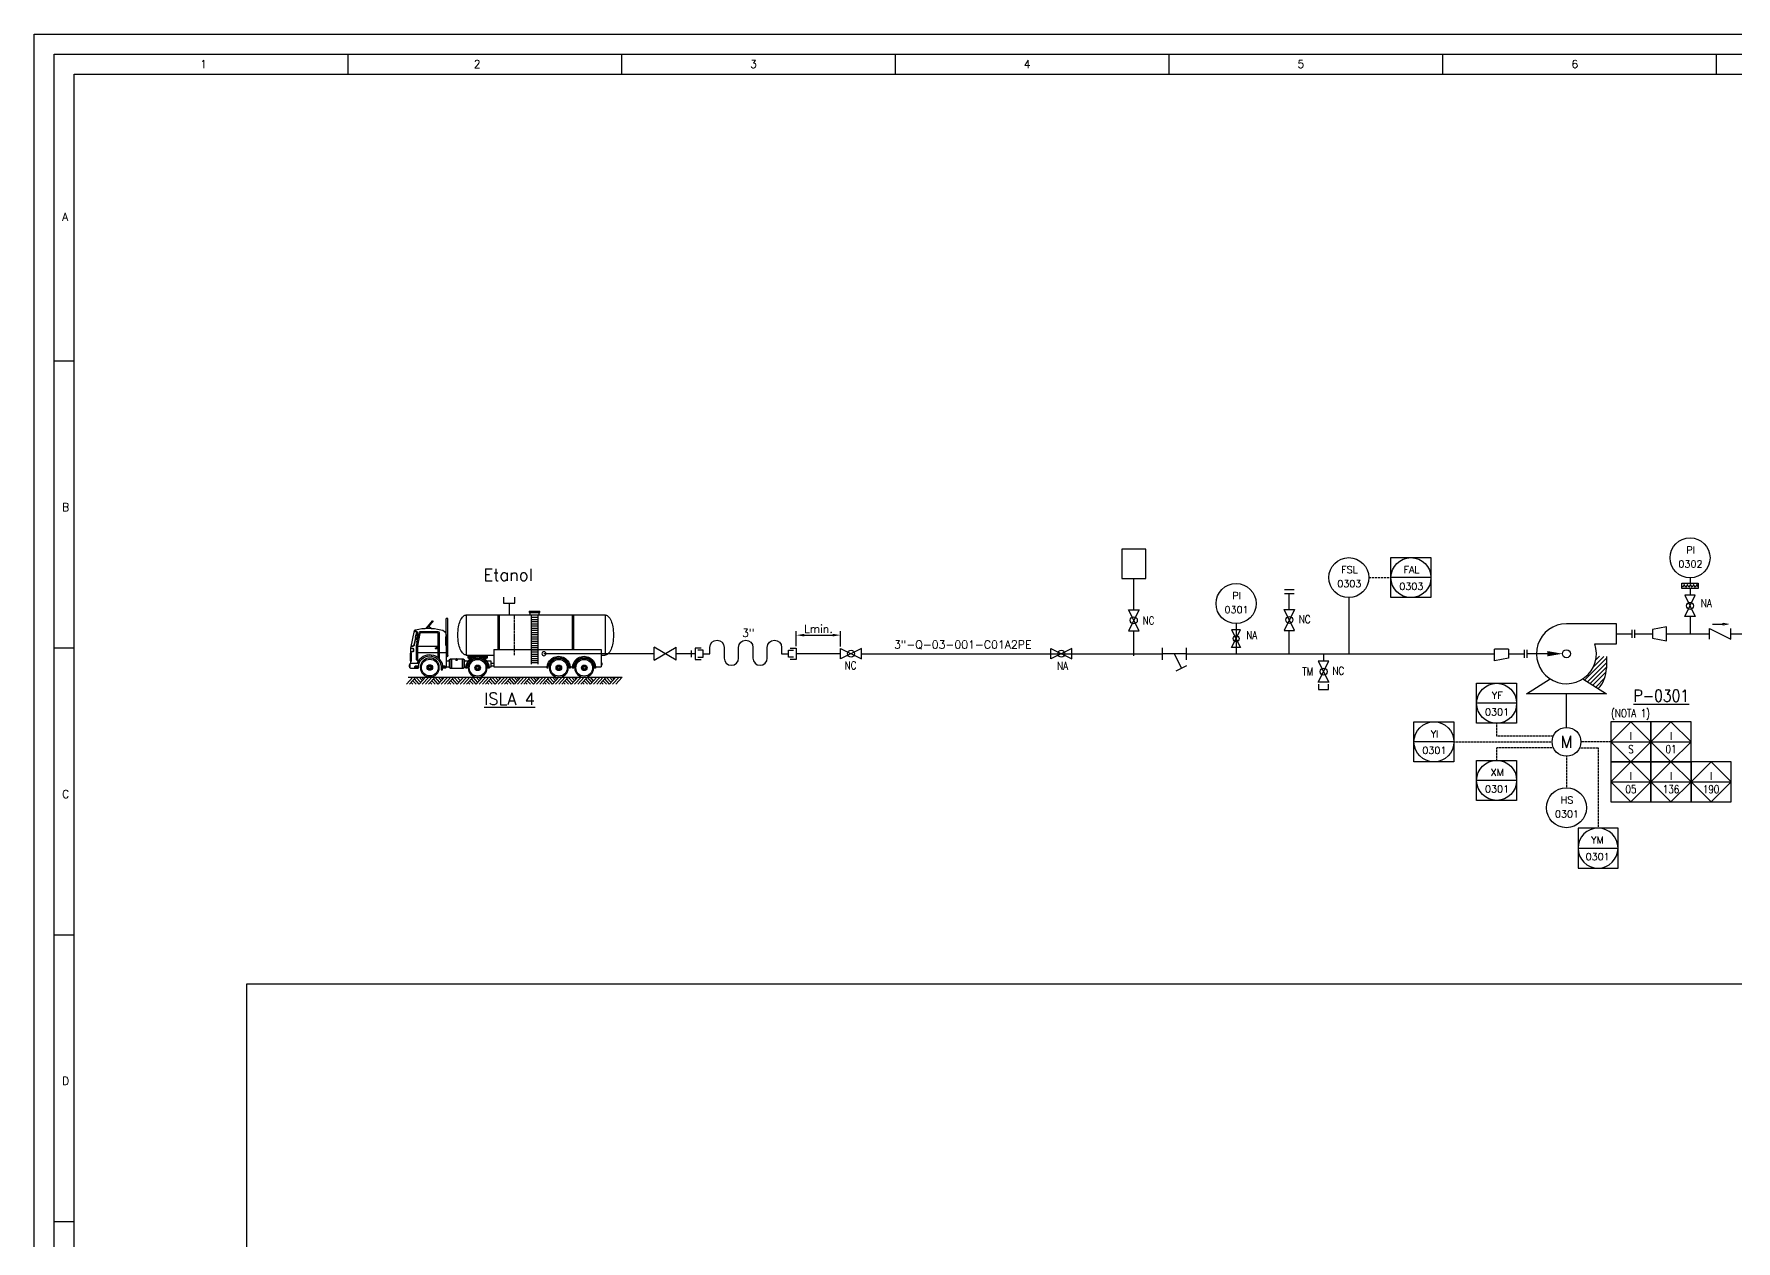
# Model space of a CAD drawing. Header units: metres. Extents: x 142 to 2995, y 1649 to 2243.
# Drawn here: x 141.6 to 567.1, y 1941.1 to 2243 of the extents above; entities that cross this region are included whole.
import ezdxf
from ezdxf.enums import TextEntityAlignment as Align

# ---------------------------------------------------------------- set-up
doc = ezdxf.new("R2010")
doc.units = ezdxf.units.M
doc.linetypes.add('RAYITAS', pattern=[0.375, 0.25, -0.125])
doc.linetypes.add('TRAZOS', pattern=[0.75, 0.5, -0.25])
for name, color, linetype in [('CAJETIN', 1, 'Continuous'), ('CARGACAMIONES', 7, 'Continuous'), ('COTAS', 4, 'Continuous'), ('EQUIPOS', 5, 'Continuous'), ('FORMATO', 7, 'Continuous'), ('INSTRUMENTOS', 1, 'Continuous'), ('TEX', 7, 'Continuous'), ('TEXTO-INSTRUMENTACION', 7, 'Continuous'), ('TEXTO-VALVULAS Y ACCESORIOS', 7, 'Continuous'), ('TUBERIA', 5, 'Continuous'), ('TUBERÍA2', 1, 'TRAZOS'), ('VALVULAS Y ACCESORIOS', 1, 'Continuous')]:
    doc.layers.add(name, color=color, linetype=linetype)
doc.styles.add('PY', font='ROMANS.shx')
doc.styles.add('PY1', font='ROMANS.shx', dxfattribs={"width": 0.8})
doc.styles.add('TXT', font='txt')
doc.linetypes.add('SEÑAL_MECANICA2', pattern='A,4.411183,["o",PY,S=4.130212,R=360,X=0,Y=-1.374288],0.588817,-0.374158,["",PY,S=2,R=360,X=0,Y=-0.688262],-2.183682', length=7.55784)
doc.dimstyles.new('1-5', dxfattribs={"dimtxt": 2, "dimasz": 2, "dimexe": 1, "dimexo": 0.5, "dimgap": 0.6, "dimtad": 1, "dimdec": 0, "dimlfac": 5, "dimzin": 0, "dimdsep": 46, "dimtxsty": 'PY', "dimcen": 0.7, "dimclrd": 4, "dimclre": 4, "dimclrt": 7, "dimazin": 0, "dimtfac": 1, "dimtdec": 0, "dimtofl": 0, "dimtmove": 0, "dimatfit": 3, "dimfxl": 1, "dimtolj": 1, "dimtzin": 0, "dimarcsym": 0})

# ---------------------------------------------------------------- blocks, each defined once
blk = doc.blocks.new('CAMION CISTERNA ALZ')
at = {"layer": 'CAJETIN', "color": 4, "linetype": 'RAYITAS'}
blk.add_line((38.62, 22.25), (38.62, 7.95), dxfattribs=at)
at = {"layer": 'CARGACAMIONES', "color": 4, "linetype": 'ByBlock'}
for p, q in [((55.71, 22.25), (6.06, 22.25)), ((6.06, 22.25), (6.06, 7.95)), ((17.4, 22.25), (17.4, 9.88)), ((17.83, 22.25), (17.83, 9.88)), ((33.2, 23.63), (29.46, 23.63)), ((29.46, 23.13), (29.46, 23.63)), ((33.2, 23.38), (29.46, 23.38)), ((33.2, 23.13), (29.46, 23.13)), ((29.73, 23.13), (29.73, 22.25)), ((30.12, 22.09), (30.12, 4.63)), ((32.54, 21.43), (30.12, 21.43)), ((32.54, 20.66), (30.12, 20.66)), ((32.54, 19.89), (30.12, 19.89)), ((32.54, 19.12), (30.12, 19.12)), ((32.54, 18.34), (30.12, 18.34)), ((32.54, 22.09), (32.54, 4.63)), ((32.91, 22.25), (32.91, 23.13)), ((33.2, 23.63), (33.2, 23.13)), ((43.94, 22.25), (43.94, 9.88)), ((44.37, 22.25), (44.37, 9.88)), ((55.71, 22.25), (55.71, 7.95)), ((62.23, 7.75), (62.23, 21.05)), ((62.23, 21.05), (62.83, 21.05)), ((62.83, 14.9), (62.83, 21.05)), ((67.49, 20.16), (69.67, 17.49)), ((67.79, 20.16), (67.49, 20.16)), ((69.97, 17.48), (67.79, 20.16)), ((69.05, 18.25), (68.14, 17.46)), ((32.54, 17.57), (30.12, 17.57)), ((32.54, 16.8), (30.12, 16.8)), ((32.54, 16.03), (30.12, 16.03)), ((32.54, 15.26), (30.12, 15.26)), ((32.54, 14.48), (30.12, 14.48)), ((32.54, 13.71), (30.12, 13.71)), ((32.54, 12.94), (30.12, 12.94)), ((32.54, 12.17), (30.12, 12.17)), ((62.83, 15), (62.83, 3.58)), ((62.83, 14.3), (63.22, 14.3)), ((62.83, 13.91), (63.22, 13.91)), ((62.83, 13.51), (63.22, 13.51)), ((62.83, 13.11), (63.22, 13.11)), ((62.83, 12.71), (63.22, 12.71)), ((62.83, 12.32), (63.22, 12.32)), ((65.41, 15.99), (65.41, 6.68)), ((71.82, 16.39), (65.81, 16.39)), ((65.81, 15.79), (65.81, 7.05)), ((71.82, 15.99), (66.01, 15.99)), ((72.2, 15.68), (73.15, 11.18)), ((72.59, 15.76), (73.06, 13.57)), ((73.06, 13.41), (73.06, 15.39)), ((73.06, 15.39), (73.35, 15.39)), ((73.35, 13.41), (73.06, 13.41)), ((73.09, 13.41), (73.55, 11.22)), ((73.15, 15.39), (73.15, 16.19)), ((73.15, 13.41), (73.15, 12.61)), ((73.15, 12.61), (73.55, 12.61)), ((73.39, 15.36), (73.23, 16.13)), ((73.53, 15.18), (73.32, 16.15)), ((73.35, 15.39), (73.35, 13.41)), ((74.15, 16.49), (73.52, 16.49)), ((74.18, 16.39), (73.52, 16.39)), ((74.2, 11.52), (73.69, 13.95)), ((74.3, 11.54), (73.74, 14.16)), ((75.44, 10.43), (74.12, 16.67)), ((7.45, 7.95), (6.06, 7.95)), ((45.78, 9.88), (7.45, 9.88)), ((7.45, 9.88), (7.45, 3.68)), ((32.54, 11.39), (30.12, 11.39)), ((32.54, 10.62), (30.12, 10.62)), ((32.54, 9.85), (30.12, 9.85)), ((32.54, 9.08), (30.12, 9.08)), ((32.54, 8.3), (30.12, 8.3)), ((32.54, 7.53), (30.12, 7.53)), ((32.54, 6.75), (30.12, 6.75)), ((45.78, 9.88), (45.78, 3.68)), ((55.71, 7.95), (45.78, 7.95)), ((48.23, 7.85), (48.23, 7.45)), ((54.98, 7.85), (48.23, 7.85)), ((48.23, 7.45), (51.01, 7.45)), ((50.24, 7.25), (48.23, 7.25)), ((48.23, 7.25), (48.23, 6.85)), ((48.23, 6.85), (49.44, 6.85)), ((48.43, 6.85), (48.92, 6.47)), ((48.73, 7.85), (48.73, 7.95)), ((49.32, 7.45), (49.32, 7.25)), ((52.3, 7.45), (54.98, 7.45)), ((54.98, 7.25), (53.07, 7.25)), ((53.87, 6.85), (54.98, 6.85)), ((53.89, 7.45), (53.89, 7.25)), ((54.78, 6.85), (54.34, 6.51)), ((54.49, 7.85), (54.49, 7.95)), ((54.98, 7.45), (54.98, 7.85)), ((54.98, 6.85), (54.98, 7.25)), ((56.67, 6.46), (58.95, 6.46)), ((56.97, 6.46), (56.97, 3.28)), ((57.17, 6.46), (57.17, 3.28)), ((58.95, 6.46), (58.95, 6.16)), ((59.35, 6.46), (61.44, 6.46)), ((59.35, 6.46), (59.35, 6.16)), ((60.94, 6.46), (60.94, 3.28)), ((61.14, 6.46), (61.14, 3.28)), ((62.83, 7.35), (62.63, 7.35)), ((62.83, 11.92), (63.22, 11.92)), ((62.83, 11.52), (63.22, 11.52)), ((65.41, 8.84), (62.83, 8.84)), ((73.15, 11.12), (65.81, 11.12)), ((73.15, 8.84), (65.81, 8.84)), ((66.1, 10.33), (66.1, 10.53)), ((66.1, 10.53), (66.5, 10.53)), ((66.8, 10.33), (66.1, 10.33)), ((66.8, 10.53), (66.8, 10.33)), ((73.35, 6.16), (72.5, 6.16)), ((73.15, 11.18), (73.15, 6.16)), ((73.55, 11.22), (73.55, 6.36)), ((74.55, 10.13), (74.55, 9.24)), ((74.64, 10.33), (74.64, 9.14)), ((75.27, 11.22), (74.69, 11.22)), ((75.29, 11.12), (74.69, 11.12)), ((75.44, 10.43), (74.74, 10.43)), ((74.74, 9.04), (75.44, 9.04)), ((75.44, 8.94), (75.24, 8.94)), ((75.44, 8.74), (75.24, 8.74)), ((75.34, 8.74), (75.34, 5.76)), ((75.44, 4.87), (75.44, 10.43)), ((75.44, 8.64), (75.54, 8.64)), ((75.54, 8.64), (75.54, 5.86)), ((75.64, 8.64), (75.54, 8.64)), ((75.64, 5.86), (75.64, 8.64)), ((7.15, 4.45), (7.15, 5.08)), ((7.15, 5.08), (7.45, 5.08)), ((7.45, 4.45), (7.15, 4.45)), ((9.49, 3.68), (7.45, 3.68)), ((9.48, 3.28), (9.87, 3.28)), ((17.32, 3.28), (17.72, 3.28)), ((18.22, 3.68), (17.71, 3.68)), ((18.56, 3.68), (17.75, 3.68)), ((18.55, 3.28), (18.94, 3.28)), ((26.39, 3.28), (26.79, 3.28)), ((45.78, 3.68), (26.78, 3.68)), ((32.54, 5.99), (30.12, 5.99)), ((32.54, 5.26), (30.12, 5.26)), ((46.74, 4.98), (45.78, 4.98)), ((46.74, 4.12), (45.78, 4.12)), ((46.74, 3.68), (46.74, 5.76)), ((46.74, 5.76), (48.29, 5.76)), ((47.54, 3.68), (46.74, 3.68)), ((47.54, 3.28), (47.93, 3.28)), ((55.02, 5.76), (56.27, 5.76)), ((55.38, 3.28), (55.78, 3.28)), ((56.27, 3.68), (55.77, 3.68)), ((56.27, 3.68), (56.27, 6.06)), ((61.44, 3.28), (56.67, 3.28)), ((61.83, 6.06), (61.83, 3.68)), ((61.83, 5.76), (62.83, 5.76)), ((62.83, 3.68), (61.83, 3.68)), ((64.12, 3.38), (63.03, 3.38)), ((63.05, 3.58), (63.05, 3.9)), ((63.05, 3.58), (64, 3.58)), ((64, 3.58), (64, 3.9)), ((64.12, 2.68), (64.12, 3.38)), ((64.62, 2.68), (64.12, 2.68)), ((64.62, 3.38), (64.62, 2.68)), ((72.66, 5.37), (72.66, 5.96)), ((72.66, 3.48), (72.66, 4.67)), ((72.86, 4.87), (75.64, 4.87)), ((72.86, 3.48), (72.86, 3.88)), ((72.86, 3.48), (74.05, 3.48)), ((75.64, 3.28), (72.86, 3.28)), ((74.05, 3.48), (74.05, 3.88)), ((75.44, 5.76), (75.24, 5.76)), ((75.54, 5.86), (75.44, 5.86)), ((75.54, 5.86), (75.64, 5.86)), ((75.84, 4.67), (75.84, 3.48)), ((75.84, 4.47), (76.03, 4.47)), ((76.03, 3.68), (75.84, 3.68)), ((76.03, 4.47), (76.03, 3.68))]:
    blk.add_line(p, q, dxfattribs=at)
at = {"layer": 'CARGACAMIONES', "color": 4}
for p, q in [((2.29, -2.48), (0, 0)), ((76.41, 0), (0.04, 0)), ((37.42, -1.23), (38.57, 0)), ((37.99, -1.84), (39.69, 0)), ((41.99, -2.48), (39.7, 0)), ((43.12, -2.48), (40.83, 0)), ((44.25, -2.48), (41.95, 0)), ((45.37, -2.48), (43.08, 0)), ((43.66, -0.62), (44.23, 0)), ((44.22, -1.23), (45.36, 0)), ((44.78, -1.84), (46.49, 0)), ((48.78, -2.48), (46.49, 0)), ((49.9, -2.48), (47.61, 0)), ((3.42, -2.48), (1.13, 0)), ((4.55, -2.48), (2.25, 0)), ((2.83, -0.63), (3.41, 0)), ((3.39, -1.24), (4.53, 0)), ((3.96, -1.85), (5.66, 0)), ((4.49, -2.48), (6.22, -0.61)), ((5.62, -2.49), (6.79, -1.22)), ((7.95, -2.49), (5.66, 0)), ((6.74, -2.49), (7.35, -1.83)), ((9.08, -2.49), (6.79, 0)), ((10.2, -2.49), (7.91, 0)), ((11.33, -2.49), (9.04, 0)), ((10.18, -1.24), (11.32, -0.01)), ((10.74, -1.85), (12.44, -0.01)), ((11.28, -2.49), (13.01, -0.62)), ((12.4, -2.49), (13.57, -1.23)), ((14.74, -2.49), (12.44, -0.01)), ((13.53, -2.49), (14.13, -1.84)), ((15.86, -2.49), (13.57, -0.01)), ((16.99, -2.49), (14.7, -0.01)), ((18.12, -2.49), (15.82, -0.01)), ((16.4, -0.63), (16.98, -0.01)), ((16.96, -1.24), (18.1, -0.01)), ((17.53, -1.85), (19.23, -0.01)), ((18.06, -2.49), (19.79, -0.62)), ((19.19, -2.49), (20.36, -1.23)), ((21.52, -2.49), (19.23, -0.01)), ((20.32, -2.49), (20.92, -1.84)), ((22.65, -2.49), (20.36, -0.01)), ((23.78, -2.5), (21.48, -0.01)), ((24.9, -2.5), (22.61, -0.01)), ((23.2, -0.91), (23.77, -0.28)), ((23.75, -1.25), (24.89, -0.01)), ((24.31, -1.86), (26.02, -0.01)), ((24.85, -2.5), (26.58, -0.62)), ((25.97, -2.5), (27.14, -1.23)), ((28.31, -2.5), (26.02, -0.01)), ((27.1, -2.5), (27.71, -1.84)), ((29.44, -2.5), (27.14, -0.01)), ((30.56, -2.5), (28.27, -0.02)), ((31.69, -2.5), (29.4, -0.02)), ((29.99, -0.77), (30.55, -0.14)), ((30.54, -1.25), (31.68, -0.02)), ((31.1, -1.86), (32.8, -0.02)), ((31.63, -2.5), (33.37, -0.63)), ((32.76, -2.5), (33.93, -1.24)), ((35.09, -2.5), (32.8, -0.02)), ((33.89, -2.5), (34.49, -1.85)), ((36.22, -2.5), (33.93, -0.02)), ((37.35, -2.5), (35.06, -0.02)), ((38.47, -2.5), (36.18, -0.02)), ((36.88, -0.75), (37.44, -0.12)), ((38.52, -2.48), (40.25, -0.61)), ((39.65, -2.48), (40.82, -1.22)), ((40.78, -2.48), (41.38, -1.83)), ((45.32, -2.48), (47.05, -0.61)), ((46.44, -2.48), (47.61, -1.22)), ((47.57, -2.48), (48.17, -1.83)), ((51.03, -2.48), (48.74, 0)), ((52.16, -2.48), (49.87, 0)), ((50.44, -0.63), (51.02, 0)), ((51, -1.24), (52.14, 0)), ((51.57, -1.85), (53.27, 0)), ((52.1, -2.48), (53.83, -0.61)), ((53.23, -2.49), (54.4, -1.22)), ((55.56, -2.49), (53.27, 0)), ((54.36, -2.49), (54.96, -1.83)), ((56.69, -2.49), (54.4, 0)), ((57.82, -2.49), (55.52, 0)), ((58.94, -2.49), (56.65, 0)), ((57.79, -1.24), (58.93, -0.01)), ((58.35, -1.85), (60.06, -0.01)), ((58.89, -2.49), (60.62, -0.62)), ((60.02, -2.49), (61.18, -1.23)), ((62.35, -2.49), (60.06, -0.01)), ((61.14, -2.49), (61.75, -1.84)), ((63.48, -2.49), (61.18, -0.01)), ((64.6, -2.49), (62.31, -0.01)), ((65.73, -2.49), (63.44, -0.01)), ((64.01, -0.63), (64.59, -0.01)), ((64.58, -1.24), (65.72, -0.01)), ((65.14, -1.85), (66.84, -0.01)), ((65.67, -2.49), (67.41, -0.62)), ((66.8, -2.49), (67.97, -1.23)), ((69.13, -2.49), (66.84, -0.01)), ((67.93, -2.49), (68.53, -1.84)), ((70.26, -2.49), (67.97, -0.01)), ((71.39, -2.5), (69.1, -0.01)), ((72.51, -2.5), (70.22, -0.01)), ((70.81, -0.91), (71.38, -0.28)), ((71.36, -1.25), (72.5, -0.01)), ((71.92, -1.86), (73.63, -0.01)), ((72.46, -2.5), (74.19, -0.62)), ((73.59, -2.5), (74.75, -1.23)), ((75.92, -2.5), (73.63, -0.01)), ((74.71, -2.5), (75.32, -1.84)), ((77.05, -2.5), (74.76, -0.01))]:
    blk.add_line(p, q, dxfattribs=at)
at = {"layer": 'CARGACAMIONES', "color": 4, "linetype": 'ByBlock'}
for centre, radius in [((13.55, 3.38), 3.38), ((22.62, 3.38), 3.38), ((51.61, 3.38), 3.38), ((59.15, 6.46), 0.199), ((68.69, 3.48), 3.38), ((13.55, 3.38), 0.794), ((12.95, 3.38), 0.0993), ((13.13, 3.8), 0.0993), ((13.13, 2.96), 0.0993), ((13.55, 3.38), 0.397), ((13.55, 3.98), 0.0993), ((13.55, 2.78), 0.0993), ((13.97, 3.8), 0.0993), ((13.97, 2.96), 0.0993), ((14.14, 3.38), 0.0993), ((22.62, 3.38), 0.794), ((22.02, 3.38), 0.0993), ((22.2, 3.8), 0.0993), ((22.2, 2.96), 0.0993), ((22.62, 3.38), 0.397), ((22.62, 3.98), 0.0993), ((22.62, 2.78), 0.0993), ((23.04, 3.8), 0.0993), ((23.04, 2.96), 0.0993), ((23.21, 3.38), 0.0993), ((51.61, 3.38), 0.794), ((51.01, 3.38), 0.0993), ((51.19, 3.8), 0.0993), ((51.19, 2.96), 0.0993), ((51.61, 3.38), 0.397), ((51.61, 3.98), 0.0993), ((51.61, 2.78), 0.0993), ((52.03, 3.8), 0.0993), ((52.03, 2.96), 0.0993), ((52.2, 3.38), 0.0993), ((68.69, 3.48), 0.794), ((68.09, 3.48), 0.0993), ((68.27, 3.9), 0.0993), ((68.27, 3.06), 0.0993), ((68.69, 3.48), 0.397), ((68.69, 4.07), 0.0993), ((68.69, 2.88), 0.0993), ((69.11, 3.9), 0.0993), ((69.11, 3.06), 0.0993), ((69.28, 3.48), 0.0993)]:
    blk.add_circle(centre, radius, dxfattribs=at)
at = {"layer": 'CARGACAMIONES', "color": 4, "linetype": 'Continuous'}
blk.add_circle((27.95, 8.42), 0.718, dxfattribs=at)
at = {"layer": 'CARGACAMIONES', "color": 4, "linetype": 'ByBlock'}
for centre, radius, start, end in [((13.25, 16.31), 10.04, 157.51772, 170.27274), ((8.8, 18.15), 5.23, 135.02507, 157.51772), ((6.06, 20.89), 1.36, 90, 135.02507), ((55.71, 20.89), 1.36, 44.97493, 90), ((52.97, 18.15), 5.23, 22.48228, 44.97493), ((48.52, 16.31), 10.04, 9.72726, 22.48228), ((20.34, 15.1), 17.24, 170.27274, 180), ((20.34, 15.1), 17.24, 180, 189.72726), ((13.25, 13.88), 10.04, 189.72726, 202.48228), ((48.52, 13.88), 10.04, 337.51772, 350.27274), ((41.43, 15.1), 17.24, 360, 9.72726), ((41.43, 15.1), 17.24, 350.27274, 0), ((64.81, 15), 1.99, 90, 180), ((69.28, -2.39), 19.88, 77.0128, 102.9872), ((65.81, 15.99), 0.397, 90, 180), ((66.01, 15.79), 0.199, 90, 180), ((69.75, 17.67), 0.0993, 0, 180), ((69.75, 17.67), 0.0993, 180, 0), ((71.82, 15.59), 0.794, 11.94418, 90), ((71.82, 15.59), 0.397, 11.94418, 90), ((73.52, 16.19), 0.298, 90, 191.97613), ((73.52, 16.19), 0.199, 90, 191.97613), ((72.36, 14.4), 1.4, 315, 45), ((73.73, 16.59), 0.397, 11.97613, 90), ((8.8, 12.04), 5.23, 202.48228, 224.97493), ((6.06, 9.3), 1.36, 224.97493, 270), ((13.6, 3.38), 4.12, 358.61965, 181.38035), ((13.6, 3.38), 3.72, 358.47242, 181.52758), ((13.55, 3.38), 2.98, 90, 270), ((13.55, 3.38), 2.98, 270, 90), ((22.67, 3.38), 4.12, 358.61965, 181.38035), ((22.67, 3.38), 3.72, 358.47242, 181.52758), ((22.62, 3.38), 2.98, 90, 270), ((22.62, 3.38), 2.98, 270, 90), ((51.66, 3.38), 4.12, 358.61965, 181.38035), ((51.66, 3.38), 3.72, 358.47242, 181.52758), ((51.61, 3.38), 2.98, 90, 270), ((51.61, 3.38), 2.98, 270, 90), ((55.71, 9.3), 1.36, 270, 315.02507), ((56.67, 6.06), 0.397, 90, 180), ((52.97, 12.04), 5.23, 315.02507, 337.51772), ((59.15, 6.16), 0.199, 180, 0), ((61.44, 6.06), 0.397, 0, 90), ((62.63, 7.75), 0.397, 180, 270), ((68.74, 3.48), 4.62, 31.87064, 181.38035), ((68.74, 3.48), 4.12, 17.5788, 181.38035), ((68.69, 3.48), 2.98, 90, 270), ((68.69, 3.48), 2.98, 270, 90), ((73.35, 6.36), 0.199, 270, 0), ((74.69, 11.62), 0.497, 191.97613, 270), ((74.69, 11.62), 0.397, 191.97613, 270), ((74.74, 10.33), 0.0993, 90, 180), ((74.74, 9.14), 0.0993, 180, 270), ((13.55, 3.38), 0.993, 90, 270), ((13.55, 3.38), 0.993, 270, 90), ((22.62, 3.38), 0.993, 90, 270), ((22.62, 3.38), 0.993, 270, 90), ((51.61, 3.38), 0.993, 90, 270), ((51.61, 3.38), 0.993, 270, 90), ((56.67, 3.68), 0.397, 180, 270), ((61.44, 3.68), 0.397, 270, 0), ((63.03, 3.58), 0.199, 180, 270), ((63.52, 3.42), 0.674, 45, 135), ((68.69, 3.48), 0.993, 90, 270), ((68.69, 3.48), 0.993, 270, 90), ((72.66, 5.66), 0.298, 270, 90), ((72.86, 4.67), 0.199, 90, 180), ((72.86, 3.48), 0.199, 180, 270), ((73.45, 3.28), 0.843, 45, 135), ((68.74, 3.48), 4.62, 17.5788, 25.73681), ((75.64, 4.67), 0.199, 0, 90), ((75.64, 3.48), 0.199, 270, 0)]:
    blk.add_arc(centre, radius, start, end, dxfattribs=at)
at = {"layer": 'CARGACAMIONES', "color": 4}
for start, end in [(357.70847, 177.70847), (177.70847, 357.70847)]:
    blk.add_arc((74.79, -1.38), 0.0145, start, end, dxfattribs=at)
blk = doc.blocks.new('VALV GLOB-V')
at = {"layer": 'INSTRUMENTOS', "color": 1, "flags": 128}
blk.add_lwpolyline([(5.7, -1.43), (5.7, 1.43), (0, -1.43), (0, 1.43)], close=True, dxfattribs=at)
at = {"layer": 'INSTRUMENTOS', "color": 1}
blk.add_circle((2.85, 0), 0.95, dxfattribs=at)
at = {"layer": 'INSTRUMENTOS', "color": 7, "linetype": 'SEÑAL_MECANICA2', "style": 'PY'}
blk.add_attdef('REF.', text='', height=2, dxfattribs=at).set_placement((3, -3.37), align=Align.MIDDLE)
blk = doc.blocks.new('*D60')
at = {"layer": 'COTAS', "color": 4, "lineweight": -2, "transparency": 16777216}
for p, q in [((332.17, 2089.88), (332.17, 2093.61)), ((343.24, 2089.79), (343.24, 2093.61)), ((334.17, 2092.61), (341.24, 2092.61))]:
    blk.add_line(p, q, dxfattribs=at)
at = {"layer": 'COTAS', "color": 4, "transparency": 16777216}
for points in [[(334.17, 2092.94), (334.17, 2092.28), (332.17, 2092.61)], [(341.24, 2092.94), (341.24, 2092.28), (343.24, 2092.61)]]:
    blk.add_solid(points, dxfattribs=at)
at = {"layer": 'DEFPOINTS', "color": 0, "transparency": 16777216}
for p in [(332.17, 2089.38), (343.24, 2092.61), (343.24, 2089.29)]:
    blk.add_point(p, dxfattribs=at)
at = {"layer": 'COTAS', "color": 7, "transparency": 16777216, "insert": (337.7, 2094.21), "char_height": 2, "attachment_point": 5, "style": 'PY'}
blk.add_mtext('\\A1;Lmin.', dxfattribs=at)
blk = doc.blocks.new('REDUCCION')
at = {"color": 1}
for p, q in [((0, 2), (0, -2)), ((4, 1.25), (0, 2)), ((4, -1.25), (4, 1.25)), ((0, -2), (4, -1.25))]:
    blk.add_line(p, q, dxfattribs=at)
at = {"style": 'PY1', "width": 0.8}
blk.add_attdef('.', text='', height=2, dxfattribs=at).set_placement((2, -3.65), align=Align.MIDDLE)
blk = doc.blocks.new('SEÑAL CIR')
at = {"color": 1}
blk.add_circle((0, 5.7), 5.7, dxfattribs=at)
at = {"layer": 'INSTRUMENTOS', "linetype": 'Continuous', "style": 'PY', "flags": 4}
for p in [(0.18, 6.94), (0.13, 2.95)]:
    blk.add_attdef('---', text='', height=2, dxfattribs=at).set_placement(p, align=Align.CENTER)
blk = doc.blocks.new('FLECHA')
at = {"color": 1}
blk.add_solid([(-0.88, -5), (0.87, -5), (0, 0)], dxfattribs=at)
blk = doc.blocks.new('SECUENCIA PROGRAMADA EN SISTEMA DE CONTROL PLC')
at = {"layer": 'INSTRUMENTOS'}
blk.add_line((-5, 5), (5, 5), dxfattribs=at)
at = {"layer": 'INSTRUMENTOS', "flags": 128}
for points in [[(0, 0), (-5, 5), (0, 10), (5, 5)], [(-5, 0), (5, 0), (5, 10), (-5, 10)]]:
    blk.add_lwpolyline(points, close=True, dxfattribs=at)
at = {"layer": 'TEXTO-INSTRUMENTACION', "linetype": 'Continuous', "style": 'PY1', "width": 0.8}
for tag, p in [('XXX', (0.01, 6.43)), ('YYY', (0.01, 3.17))]:
    blk.add_attdef(tag, text='', height=2, dxfattribs=at).set_placement(p, align=Align.MIDDLE_CENTER)
blk = doc.blocks.new('DIAFRAGMA')
at = {"layer": 'INSTRUMENTOS', "color": 1, "ltscale": 0.1, "flags": 128}
blk.add_lwpolyline([(0, -2.25), (0, 2.25), (1.5, 2.25), (1.5, -2.25)], close=True, dxfattribs=at)
blk.add_lwpolyline([(0.46, -2.25), (1.12, -1.86), (0.38, -1.43), (1.12, -1), (0.38, -0.56), (1.12, -0.13), (0.38, 0.3), (1.12, 0.73), (0.38, 1.17), (1.12, 1.6), (0.38, 2.03), (0.75, 2.25)], dxfattribs=at)
blk = doc.blocks.new('VALVULA RETENCION')
at = {"layer": 'VALVULAS Y ACCESORIOS'}
blk.add_line((0.79, 2.4), (3.43, 2.4), dxfattribs=at)
at = {"layer": 'VALVULAS Y ACCESORIOS', "flags": 128}
blk.add_lwpolyline([(0, -1.33), (0, 1.33), (5.33, -1.33), (5.33, 1.33)], dxfattribs=at)
blk.add_lwpolyline([(4.65, 2.4), (3.43, 2.14), (3.43, 2.66)], close=True, dxfattribs=at)
at = {"layer": 'TEXTO-VALVULAS Y ACCESORIOS', "linetype": 'SEÑAL_MECANICA2', "style": 'PY1', "width": 0.8}
blk.add_attdef('REF.', text='', height=2, dxfattribs=at).set_placement((2.94, -3.07), align=Align.MIDDLE)
blk = doc.blocks.new('SEÑAL CIRCU MARCO')
at = {"color": 1, "linetype": 'Continuous', "ltscale": 0.5}
blk.add_line((5.7, 5.7), (-5.7, 5.7), dxfattribs=at)
at = {"color": 1, "flags": 128}
blk.add_lwpolyline([(5.7, 0), (-5.7, 0), (-5.7, 11.4), (5.7, 11.4)], close=True, dxfattribs=at)
at = {"color": 1}
blk.add_circle((0, 5.7), 5.7, dxfattribs=at)
at = {"style": 'PY'}
for tag, p in [('XXX', (0.18, 7.98)), ('YYY', (0.13, 3.24))]:
    blk.add_attdef(tag, text='', height=2, dxfattribs=at).set_placement(p, align=Align.MIDDLE)
blk = doc.blocks.new('MANG-VAL')
at = {"layer": 'INSTRUMENTOS', "color": 1}
for p, q in [((0, 1.5), (0, -1.5)), ((6, 0), (0, 0)), ((3, 0), (4.8, -3.6)), ((6, 1.5), (6, -1.5)), ((3.46, -4.27), (6.14, -2.93))]:
    blk.add_line(p, q, dxfattribs=at)
blk = doc.blocks.new('MARCO-A1')
at = {"layer": 'FORMATO', "color": 5}
for p, q in [((78.42, 589), (78.42, 584)), ((146.83, 589), (146.83, 584)), ((215.25, 589), (215.25, 584)), ((283.67, 589), (283.67, 584)), ((352.08, 589), (352.08, 584)), ((420.5, 589), (420.5, 584)), ((5, 512.25), (10, 512.25)), ((5, 440.5), (10, 440.5)), ((5, 368.75), (10, 368.75)), ((5, 297), (10, 297))]:
    blk.add_line(p, q, dxfattribs=at)
at = {"layer": 'FORMATO', "color": 1}
blk.add_lwpolyline([(0, 594), (841, 594), (841, 0), (0, 0)], close=True, dxfattribs=at)
at = {"layer": 'FORMATO', "color": 5}
blk.add_lwpolyline([(5, 589), (836, 589), (836, 5), (5, 5)], close=True, dxfattribs=at)
at = {"layer": 'FORMATO', "color": 8, "linetype": 'Continuous'}
blk.add_lwpolyline([(10, 584), (831, 584), (831, 10), (10, 10)], close=True, dxfattribs=at)
at = {"layer": 'FORMATO', "color": 1, "style": 'PY'}
for s, p in [('1', (41.52, 585.5)), ('2', (109.93, 585.5)), ('3', (178.99, 585.5)), ('4', (247.4, 585.5)), ('5', (315.82, 585.5)), ('6', (384.34, 585.5)), ('A', (7, 547.25)), ('B', (7, 474.67)), ('C', (7, 402.92)), ('D', (7, 331.17))]:
    blk.add_text(s, height=2, dxfattribs=at).set_placement(p)

msp = doc.modelspace()

# ---------------------------------------------------------------- hatches: boundary and pattern name
at = {"layer": 'EQUIPOS'}
h = msp.add_hatch(dxfattribs=at)
h.set_pattern_fill('ANSI31', color=4, scale=0.25, style=0)
h.set_pattern_definition([(45, (-521.5395, 3133.08785), (-0.561266, 0.561266), [])])
h.paths.add_polyline_path([(534.7, 2084.32), (534.7, 2087.26), (532.19, 2087.43, -0.236498), (528.76, 2081.66), (532.66, 2079.24, 0.193128)])

# ---------------------------------------------------------------- linework, layer by layer
at = {"color": 1}
for p, q in [((555.6, 2106.95), (555.6, 2105.6)), ((470.3, 2102), (470.3, 2092.36)), ((555.6, 2104.25), (555.6, 2102.57)), ((260.38, 2100.63), (260.38, 2097.65)), ((442.12, 2095.51), (442.12, 2087.97)), ((555.6, 2097.31), (555.6, 2092.97)), ((302.14, 2086.39), (296.63, 2089.57)), ((296.63, 2086.39), (302.14, 2089.57)), ((296.63, 2086.39), (296.63, 2089.57)), ((302.14, 2086.39), (302.14, 2089.57)), ((470.3, 2092.36), (470.3, 2087.97)), ((506.72, 2086.22), (506.72, 2089.07)), ((510.23, 2089.07), (506.72, 2089.07)), ((510.23, 2089.07), (510.23, 2086.87)), ((296.63, 2087.98), (269.09, 2087.98)), ((306.91, 2087.96), (302.14, 2087.96)), ((306, 2087.12), (306, 2088.8)), ((463.99, 2087.97), (463.99, 2086.11)), ((510.23, 2086.87), (506.72, 2086.22)), ((524.71, 2069.53), (524.71, 2077.97))]:
    msp.add_line(p, q, dxfattribs=at)
at = {"color": 1, "flags": 128}
for points in [[(258.96, 2102.13), (258.96, 2100.63), (261.81, 2100.63), (261.81, 2102.13)], [(308.41, 2089.38), (306.91, 2089.38), (306.91, 2086.53), (308.41, 2086.53)], [(330.67, 2089.38), (332.17, 2089.38), (332.17, 2086.53), (330.67, 2086.53)], [(462.74, 2080.32), (462.74, 2079), (465.24, 2079), (465.24, 2080.32)]]:
    msp.add_lwpolyline(points, dxfattribs=at)
at = {"color": 1}
msp.add_circle((524.72, 2065.93), 3.6, dxfattribs=at)
at = {"layer": 'EQUIPOS', "linetype": 'Continuous'}
for p, q in [((537.21, 2092.97), (541.1, 2092.97)), ((520.78, 2087.97), (514.87, 2087.97))]:
    msp.add_line(p, q, dxfattribs=at)
at = {"layer": 'EQUIPOS', "color": 4}
msp.add_line((534.7, 2087.26), (534.7, 2084.32), dxfattribs=at)
at = {"layer": 'EQUIPOS', "color": 5, "linetype": 'Continuous'}
msp.add_lwpolyline([(537.21, 2095.47), (524.71, 2095.47, 3.146264), (531.78, 2090.47), (537.21, 2090.47)], format="xyb", close=True, dxfattribs=at)
msp.add_lwpolyline([(528.76, 2081.66), (534.71, 2077.97), (514.71, 2077.97), (520.66, 2081.66)], dxfattribs=at)
msp.add_circle((524.71, 2087.97), 1, dxfattribs=at)
at = {"layer": 'EQUIPOS', "color": 4}
msp.add_arc((527.35, 2084.32), 7.35, 316.2767, 0, dxfattribs=at)
at = {"layer": 'INSTRUMENTOS', "color": 1, "ltscale": 0.1, "flags": 128}
for points in [[(307.57, 2087.11), (308.87, 2087.11), (308.87, 2088.83), (307.57, 2088.83)], [(331.51, 2087.11), (330.21, 2087.11), (330.21, 2088.83), (331.51, 2088.83)]]:
    msp.add_lwpolyline(points, dxfattribs=at)
at = {"layer": 'TUBERIA', "color": 5, "linetype": 'Continuous'}
for p, q in [((541.77, 2092.97), (546.18, 2092.97)), ((549.69, 2092.97), (560.46, 2092.97)), ((565.8, 2092.97), (574.07, 2092.97)), ((338.04, 2087.95), (332.17, 2087.95)), ((343.24, 2087.95), (338.04, 2087.95)), ((348.5, 2087.97), (423.65, 2087.97)), ((429.65, 2087.97), (481.29, 2087.97)), ((481.29, 2087.97), (506.72, 2087.97)), ((510.23, 2087.97), (514.21, 2087.97))]:
    msp.add_line(p, q, dxfattribs=at)
at = {"layer": 'TUBERIA', "linetype": 'Continuous'}
msp.add_line((515.29, 2087.97), (514.87, 2087.97), dxfattribs=at)
at = {"layer": 'TUBERIA', "color": 1, "linetype": 'TRAZOS', "ltscale": 0.5}
for p, q in [((496.59, 2065.93), (521.12, 2065.93)), ((535.82, 2065.93), (528.32, 2065.93)), ((524.71, 2062.33), (524.71, 2054.45))]:
    msp.add_line(p, q, dxfattribs=at)
at = {"layer": 'TUBERIA', "color": 4, "linetype": 'Continuous'}
msp.add_lwpolyline([(413.52, 2106.82), (419.58, 2106.82), (419.58, 2114.13), (413.52, 2114.13)], close=True, dxfattribs=at)
for points in [[(416.55, 2098.95), (416.55, 2106.82)], [(454.23, 2104), (456.64, 2104)], [(454.23, 2102.99), (456.64, 2102.99)], [(455.43, 2099.05), (455.43, 2102.99)], [(416.55, 2087.47), (416.55, 2093.69)], [(455.43, 2087.97), (455.43, 2093.79)]]:
    msp.add_lwpolyline(points, dxfattribs=at)
at = {"layer": 'TUBERIA', "color": 5, "linetype": 'Continuous'}
msp.add_lwpolyline([(194.85, 1920.54), (194.85, 2005.43), (758.84, 2005.43), (758.84, 2092.97)], dxfattribs=at)
at = {"layer": 'TUBERIA', "color": 5, "linetype": 'Continuous', "flags": 128}
msp.add_lwpolyline([(308.87, 2087.97), (310.58, 2087.97), (310.58, 2089.56, -1), (314.16, 2089.56), (314.16, 2086.87, 1), (317.75, 2086.87), (317.75, 2089.56, -1), (321.33, 2089.56), (321.33, 2086.87, 1), (324.92, 2086.87), (324.92, 2089.56, -1), (328.5, 2089.56), (328.5, 2087.97), (330.21, 2087.97)], format="xyb", dxfattribs=at)
at = {"layer": 'TUBERÍA2'}
msp.add_lwpolyline([(475.3, 2107), (480.83, 2107)], dxfattribs=at)
at = {"layer": 'TUBERÍA2', "color": 1, "ltscale": 0.5}
for points in [[(507.26, 2070.57), (507.26, 2067.47), (521.46, 2067.47)], [(521.46, 2064.39), (507.26, 2064.39), (507.26, 2061.29)], [(527.97, 2064.39), (532.65, 2064.39), (532.65, 2044.35)]]:
    msp.add_lwpolyline(points, dxfattribs=at)
at = {"layer": 'VALVULAS Y ACCESORIOS', "ltscale": 0.1}
for p, q in [((541.1, 2091.97), (541.1, 2093.97)), ((541.77, 2091.97), (541.77, 2093.97)), ((514.21, 2086.97), (514.21, 2088.97)), ((514.21, 2086.97), (514.21, 2088.97)), ((514.87, 2086.97), (514.87, 2088.97)), ((514.87, 2086.97), (514.87, 2088.97))]:
    msp.add_line(p, q, dxfattribs=at)

# ---------------------------------------------------------------- block references
msp.add_blockref('MARCO-A1', (141.63, 1648.95))
at = {"linetype": 'Continuous'}
ref = msp.add_blockref('SEÑAL CIR', (555.6, 2106.95), dxfattribs=dict(at, xscale=0.8771000000000412, yscale=0.8771000000000412, zscale=0.8771000000000412))
ref.add_attrib('---', 'PI', dxfattribs={"layer": 'INSTRUMENTOS', "color": 7, "linetype": 'Continuous', "height": 1.754, "style": 'PY'}).set_placement((555.76, 2113.04), align=Align.CENTER)
ref.add_attrib('---', '0302', dxfattribs={"layer": 'INSTRUMENTOS', "color": 7, "linetype": 'Continuous', "height": 1.754, "style": 'PY'}).set_placement((555.71, 2109.54), align=Align.CENTER)
ref = msp.add_blockref('SEÑAL CIR', (470.3, 2102), dxfattribs=dict(at, xscale=0.8771000000000412, yscale=0.8771000000000412, zscale=0.8771000000000412))
ref.add_attrib('---', 'FSL', dxfattribs={"layer": 'INSTRUMENTOS', "color": 7, "linetype": 'Continuous', "height": 1.754, "style": 'PY'}).set_placement((470.46, 2108.09), align=Align.CENTER)
ref.add_attrib('---', '0303', dxfattribs={"layer": 'INSTRUMENTOS', "color": 7, "linetype": 'Continuous', "height": 1.754, "style": 'PY'}).set_placement((470.41, 2104.59), align=Align.CENTER)
at = {"xscale": 0.8771000000000412, "yscale": 0.8771000000000412, "zscale": 0.8771000000000412}
for p, values in [((485.83, 2102), {'XXX': 'FAL', 'YYY': '0303'}), ((507.26, 2070.57), {'XXX': 'YF', 'YYY': '0301'}), ((491.59, 2060.93), {'XXX': 'YI', 'YYY': '0301'}), ((507.26, 2051.29), {'XXX': 'XM', 'YYY': '0301'})]:
    msp.add_blockref('SEÑAL CIRCU MARCO', p, dxfattribs=at).add_auto_attribs(values)
at = {"linetype": 'Continuous'}
ref = msp.add_blockref('SEÑAL CIR', (442.12, 2095.51), dxfattribs=dict(at, xscale=0.877100000000155, yscale=0.877100000000155, zscale=0.877100000000155))
ref.add_attrib('---', 'PI', dxfattribs={"layer": 'INSTRUMENTOS', "color": 7, "linetype": 'Continuous', "height": 1.754, "style": 'PY'}).set_placement((442.28, 2101.6), align=Align.CENTER)
ref.add_attrib('---', '0301', dxfattribs={"layer": 'INSTRUMENTOS', "color": 7, "linetype": 'Continuous', "height": 1.754, "style": 'PY'}).set_placement((442.23, 2098.1), align=Align.CENTER)
at = {"color": 1, "linetype": 'Continuous', "xscale": 0.8999999999999772, "yscale": 0.8999999999999772, "zscale": 0.8999999999999772, "rotation": 90}
msp.add_blockref('DIAFRAGMA', (555.6, 2104.25), dxfattribs=at)
at = {"linetype": 'Continuous'}
for p, xscale, yscale, zscale, rotation in [((555.6, 2097.31), 0.9232631578947804, 0.9232631578947804, 0.9232631578947804, 90), ((416.55, 2098.95), 0.9232631578947803, 0.9232631578947803, 0.9232631578947803, 270), ((455.43, 2099.05), 0.9232631578947803, 0.9232631578947803, 0.9232631578947803, 270), ((463.99, 2080.85), 0.9232631578945529, 0.9232631578945529, 0.9232631578945529, 90)]:
    msp.add_blockref('VALV GLOB-V', p, dxfattribs=dict(at, xscale=xscale, yscale=yscale, zscale=zscale, rotation=rotation))
for name, p in [('VALVULA RETENCION', (560.46, 2092.97)), ('MANG-VAL', (423.65, 2087.97)), ('MANG-VAL', (423.65, 2087.97))]:
    msp.add_blockref(name, p, dxfattribs=at)
at = {"linetype": 'Continuous', "xscale": 0.9232631578946666, "yscale": 0.9232631578946666, "zscale": 0.9232631578946666}
for p in [(343.24, 2087.97), (395.82, 2087.97)]:
    msp.add_blockref('VALV GLOB-V', p, dxfattribs=at)
ref = msp.add_blockref('SECUENCIA PROGRAMADA EN SISTEMA DE CONTROL PLC', (540.83, 2060.92), dxfattribs=dict(xscale=1.001089596937504, yscale=1.001089596937504, zscale=1.001089596937504))
ref.add_attrib('XXX', 'I', dxfattribs={"layer": 'TEXTO-INSTRUMENTACION', "linetype": 'Continuous', "height": 2, "style": 'TXT'}).set_placement((540.83, 2067.36), align=Align.MIDDLE_CENTER)
ref.add_attrib('YYY', 'S', dxfattribs={"layer": 'TEXTO-INSTRUMENTACION', "linetype": 'Continuous', "height": 2, "style": 'PY1', "width": 0.8}).set_placement((540.83, 2064.1), align=Align.MIDDLE_CENTER)
ref = msp.add_blockref('SECUENCIA PROGRAMADA EN SISTEMA DE CONTROL PLC', (550.84, 2060.92), dxfattribs=dict(xscale=1.001089596937504, yscale=1.001089596937504, zscale=1.001089596937504))
ref.add_attrib('XXX', 'I', dxfattribs={"layer": 'TEXTO-INSTRUMENTACION', "linetype": 'Continuous', "height": 2, "style": 'TXT'}).set_placement((550.85, 2067.36), align=Align.MIDDLE_CENTER)
ref.add_attrib('YYY', '01', dxfattribs={"layer": 'TEXTO-INSTRUMENTACION', "linetype": 'Continuous', "height": 2.002, "style": 'PY1', "width": 0.8}).set_placement((550.85, 2064.1), align=Align.MIDDLE_CENTER)
ref = msp.add_blockref('SECUENCIA PROGRAMADA EN SISTEMA DE CONTROL PLC', (540.83, 2050.91), dxfattribs=dict(xscale=1.001089596937504, yscale=1.001089596937504, zscale=1.001089596937504))
ref.add_attrib('XXX', 'I', dxfattribs={"layer": 'TEXTO-INSTRUMENTACION', "linetype": 'Continuous', "height": 2, "style": 'TXT'}).set_placement((540.83, 2057.35), align=Align.MIDDLE_CENTER)
ref.add_attrib('YYY', '05', dxfattribs={"layer": 'TEXTO-INSTRUMENTACION', "linetype": 'Continuous', "height": 2.002, "style": 'PY1', "width": 0.8}).set_placement((540.83, 2054.08), align=Align.MIDDLE_CENTER)
ref = msp.add_blockref('SECUENCIA PROGRAMADA EN SISTEMA DE CONTROL PLC', (550.84, 2050.91), dxfattribs=dict(xscale=1.001089596937504, yscale=1.001089596937504, zscale=1.001089596937504))
ref.add_attrib('XXX', 'I', dxfattribs={"layer": 'TEXTO-INSTRUMENTACION', "linetype": 'Continuous', "height": 2, "style": 'TXT'}).set_placement((550.85, 2057.35), align=Align.MIDDLE_CENTER)
ref.add_attrib('YYY', '136', dxfattribs={"layer": 'TEXTO-INSTRUMENTACION', "linetype": 'Continuous', "height": 2.002, "style": 'PY1', "width": 0.8}).set_placement((550.85, 2054.08), align=Align.MIDDLE_CENTER)
ref = msp.add_blockref('SECUENCIA PROGRAMADA EN SISTEMA DE CONTROL PLC', (560.85, 2050.91), dxfattribs=dict(xscale=1.001089596937504, yscale=1.001089596937504, zscale=1.001089596937504))
ref.add_attrib('XXX', 'I', dxfattribs={"layer": 'TEXTO-INSTRUMENTACION', "linetype": 'Continuous', "height": 2, "style": 'TXT'}).set_placement((560.86, 2057.35), align=Align.MIDDLE_CENTER)
ref.add_attrib('YYY', '190', dxfattribs={"layer": 'TEXTO-INSTRUMENTACION', "linetype": 'Continuous', "height": 2.002, "style": 'PY1', "width": 0.8}).set_placement((560.86, 2054.08), align=Align.MIDDLE_CENTER)
at = {"linetype": 'Continuous'}
ref = msp.add_blockref('SEÑAL CIR', (524.71, 2044.45), dxfattribs=dict(at, xscale=0.8771000000000412, yscale=0.8771000000000412, zscale=0.8771000000000412))
ref.add_attrib('---', 'HS', dxfattribs={"layer": 'INSTRUMENTOS', "color": 7, "linetype": 'Continuous', "height": 1.754, "style": 'PY'}).set_placement((524.87, 2050.53), align=Align.CENTER)
ref.add_attrib('---', '0301', dxfattribs={"layer": 'INSTRUMENTOS', "color": 7, "linetype": 'Continuous', "height": 1.754, "style": 'PY'}).set_placement((524.82, 2047.04), align=Align.CENTER)
ref = msp.add_blockref('SEÑAL CIRCU MARCO', (532.61, 2034.35), dxfattribs=dict(xscale=-0.8771000000000412, yscale=0.8771000000000412, zscale=0.8771000000000412))
ref.add_attrib('XXX', 'YM', dxfattribs={"height": 1.754, "style": 'PY'}).set_placement((532.45, 2041.35), align=Align.MIDDLE)
ref.add_attrib('YYY', '0301', dxfattribs={"height": 1.754, "style": 'PY'}).set_placement((532.5, 2037.19), align=Align.MIDDLE)
at = {"layer": 'INSTRUMENTOS', "color": 252, "linetype": 'Continuous', "xscale": -0.7000000000000455, "yscale": 0.7000000000000455, "zscale": 0.7}
msp.add_blockref('CAMION CISTERNA ALZ', (288.65, 2082.08), dxfattribs=at)
at = {"layer": 'INSTRUMENTOS', "linetype": 'Continuous', "xscale": 0.7747368421053125, "yscale": 0.7747368421053125, "zscale": 0.7747368421053125, "rotation": 90}
msp.add_blockref('VALV GLOB-V', (442.12, 2089.53), dxfattribs=at)
at = {"layer": 'INSTRUMENTOS', "xscale": 0.7600000000002183, "yscale": 0.7600000000002183, "zscale": 0.7600000000002183, "rotation": 270}
msp.add_blockref('FLECHA', (523.71, 2087.97), dxfattribs=at)
at = {"layer": 'TUBERIA', "color": 5, "linetype": 'Continuous', "xscale": 0.8771000000000412, "yscale": 0.8771000000000412, "zscale": 0.8771000000000412, "rotation": 180}
msp.add_blockref('REDUCCION', (549.69, 2092.97), dxfattribs=at)

# ---------------------------------------------------------------- texts
at = {"color": 7, "style": 'PY'}
msp.add_text('M', height=2.92, dxfattribs=at).set_placement((524.72, 2065.93), align=Align.MIDDLE)
at = {"layer": 'EQUIPOS', "color": 6, "linetype": 'Continuous', "style": 'PY', "width": 0.85}
msp.add_text('%%UP-0301', height=3, dxfattribs=at).set_placement((548.42, 2075.97), align=Align.CENTER)
at = {"layer": 'EQUIPOS', "color": 6, "char_height": 3, "attachment_point": 2, "style": 'PY'}
for s, insert, width in [('Etanol', (260.12, 2109.22), 39.4248), ('{\\LISLA 4}', (260.5, 2078.21), 59.9833)]:
    msp.add_mtext(s, dxfattribs=dict(at, insert=insert, width=width))
at = {"layer": 'TEX', "color": 7, "char_height": 2, "width": 28.6036, "attachment_point": 5, "style": 'PY1'}
for s, insert in [('NC', (459.27, 2096.6)), ('NA', (559.67, 2100.64)), ('NC', (420.23, 2096.26)), ('NA', (446.03, 2092.62)), ('NC', (345.74, 2085.06)), ('NA', (398.75, 2084.96)), ('TM', (460.04, 2083.54)), ('NC', (467.67, 2083.7)), ('(NOTA 1)', (540.72, 2072.74))]:
    msp.add_mtext(s, dxfattribs=dict(at, insert=insert))
at = {"layer": 'TEXTO-VALVULAS Y ACCESORIOS', "style": 'PY'}
for s, p in [('3"', (320.16, 2092.16)), ('3"-Q-03-001-C01A2PE', (373.79, 2089.26))]:
    msp.add_text(s, height=2, dxfattribs=at).set_placement(p, align=Align.CENTER)

# ---------------------------------------------------------------- dimensions: what is measured, and where the dimension line sits
at = {"layer": 'COTAS', "color": 1}
dim = msp.add_linear_dim(base=(343.24, 2092.61), p1=(332.17, 2089.38), p2=(343.24, 2089.29), text='Lmin.', dimstyle='1-5', dxfattribs=at)
dim.commit()
dim.dimension.update_dxf_attribs({"geometry": '*D60', "text_midpoint": (337.7, 2094.21)})

doc.saveas('drawing.dxf')
